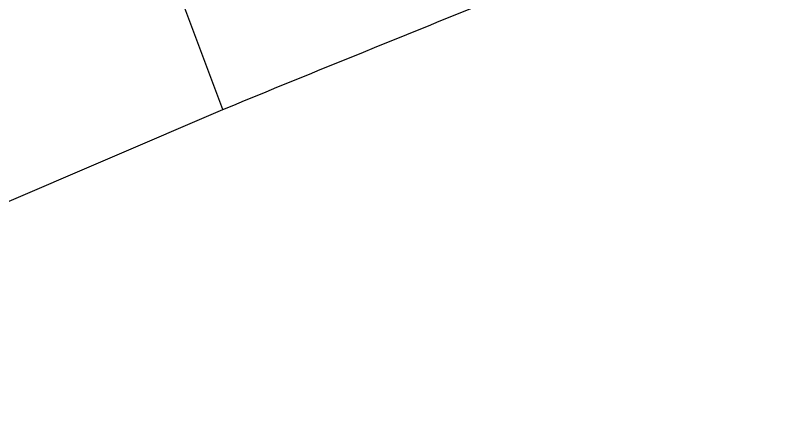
# Model space of a CAD drawing. Header units: millimetres. Extents: x 441156 to 441876, y 4514765 to 4515211.
# Drawn here: x 441563.805 to 441565.762, y 4514829.103 to 4514830.173 of the extents above; entities that cross this region are included whole.
import ezdxf

# ---------------------------------------------------------------- set-up
doc = ezdxf.new("R2010")
doc.units = ezdxf.units.MM
doc.layers.add('01_piscinas', color=254, linetype='Continuous')

msp = doc.modelspace()

# ---------------------------------------------------------------- linework, layer by layer
at = {"layer": '01_piscinas'}
for p, q in [((441564.34128148, 4514829.92970618, 0.00000015), (441560.99880958, 4514838.83373326, 0.00000132)), ((441561.12108265, 4514828.54905541, 0.00000131), (441564.34128148, 4514829.92970618, 0.00000131))]:
    msp.add_line(p, q, dxfattribs=at)
for points, elevation in [([(441600.15542645, 4514836.84526939, 0.0164873178), (441596.29495593, 4514836.51536975, 0.0147570251), (441588.85666332, 4514835.40842934, 0.0064753203), (441583.08003958, 4514834.10548181, 0.0081662383), (441575.84636256, 4514832.24974676, 0.0216544653), (441566.72691572, 4514829.13504235, 0.0203224531), (441558.44317938, 4514825.50445053, 0.0071301443), (441552.8844203, 4514822.6439482, 0.0002218274), (441552.71279905, 4514822.55241672), (441551.42359411, 4514821.85298122), (441550.13470721, 4514821.15371826, 0.0026809456), (441548.08215867, 4514820.00791291), (441541.18054052, 4514816.1888006), (441538.56552048, 4514814.745731), (441530.65125505, 4514810.37833203), (441525.70833685, 4514807.63872531), (441512.53909855, 4514800.33969015), (441512.42506278, 4514800.27586286), (441523.2070084, 4514782.27945409)], 0.00000053), ([(441564.34128148, 4514829.92970618, -0.0042755154), (441566.13414893, 4514830.64783043, -0.0216875721), (441575.40107468, 4514833.81222074, -0.0036590762), (441578.65776771, 4514834.67928291)], 0.00000131)]:
    msp.add_lwpolyline(points, format="xyb", dxfattribs=dict(at, elevation=elevation))

doc.saveas('drawing.dxf')
